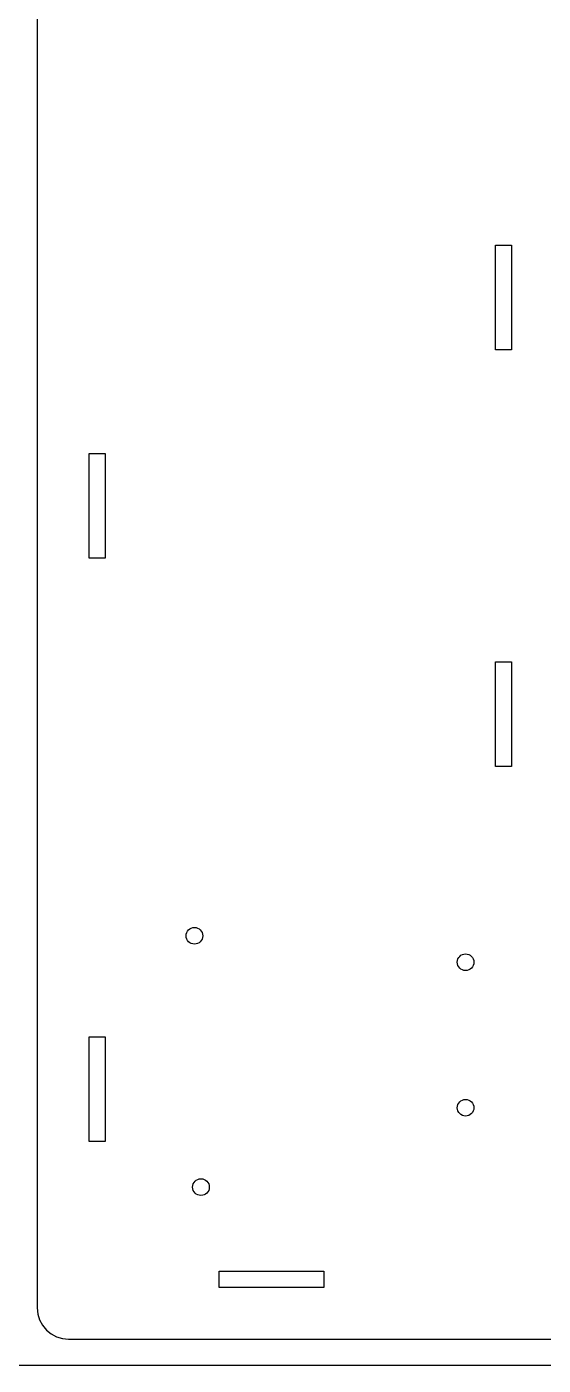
# Model space of a CAD drawing. Header units: millimetres. Extents: x 0 to 600, y 0 to 400.
# Drawn here: x 313 to 412.1, y 0 to 257 of the extents above; entities that cross this region are included whole.
import ezdxf

# ---------------------------------------------------------------- set-up
doc = ezdxf.new("R2010")
doc.units = ezdxf.units.MM
doc.layers.add('CUT', color=1, linetype='Continuous')
doc.layers.add('NOTE', color=8, linetype='Continuous')

msp = doc.modelspace()

# ---------------------------------------------------------------- linework, layer by layer
at = {"layer": 'CUT'}
msp.add_lwpolyline([(315, 319), (315, 11), (315.12, 9.83), (315.46, 8.7), (316.01, 7.67), (316.76, 6.76), (317.67, 6.01), (318.7, 5.46), (319.83, 5.12), (321, 5), (549, 5), (550.17, 5.12), (551.3, 5.46), (552.33, 6.01), (553.24, 6.76), (553.99, 7.67), (554.54, 8.7), (554.88, 9.83), (555, 11), (555, 319)], dxfattribs=at)
for points in [[(402.95, 215.05), (406.05, 215.05), (406.05, 194.95), (402.95, 194.95)], [(324.95, 175.05), (328.05, 175.05), (328.05, 154.95), (324.95, 154.95)], [(402.95, 114.95), (402.95, 135.05), (406.05, 135.05), (406.05, 114.95)], [(324.95, 42.95), (324.95, 63.05), (328.05, 63.05), (328.05, 42.95)], [(370.05, 18.05), (370.05, 14.95), (349.95, 14.95), (349.95, 18.05)]]:
    msp.add_lwpolyline(points, close=True, dxfattribs=at)
for centre in [(345.17, 82.46), (397.24, 77.38), (397.24, 49.44), (346.44, 34.2)]:
    msp.add_circle(centre, 1.6, dxfattribs=at)
at = {"layer": 'NOTE'}
msp.add_lwpolyline([(0, 0), (600, 0), (600, 400), (0, 400)], close=True, dxfattribs=at)

doc.saveas('drawing.dxf')
